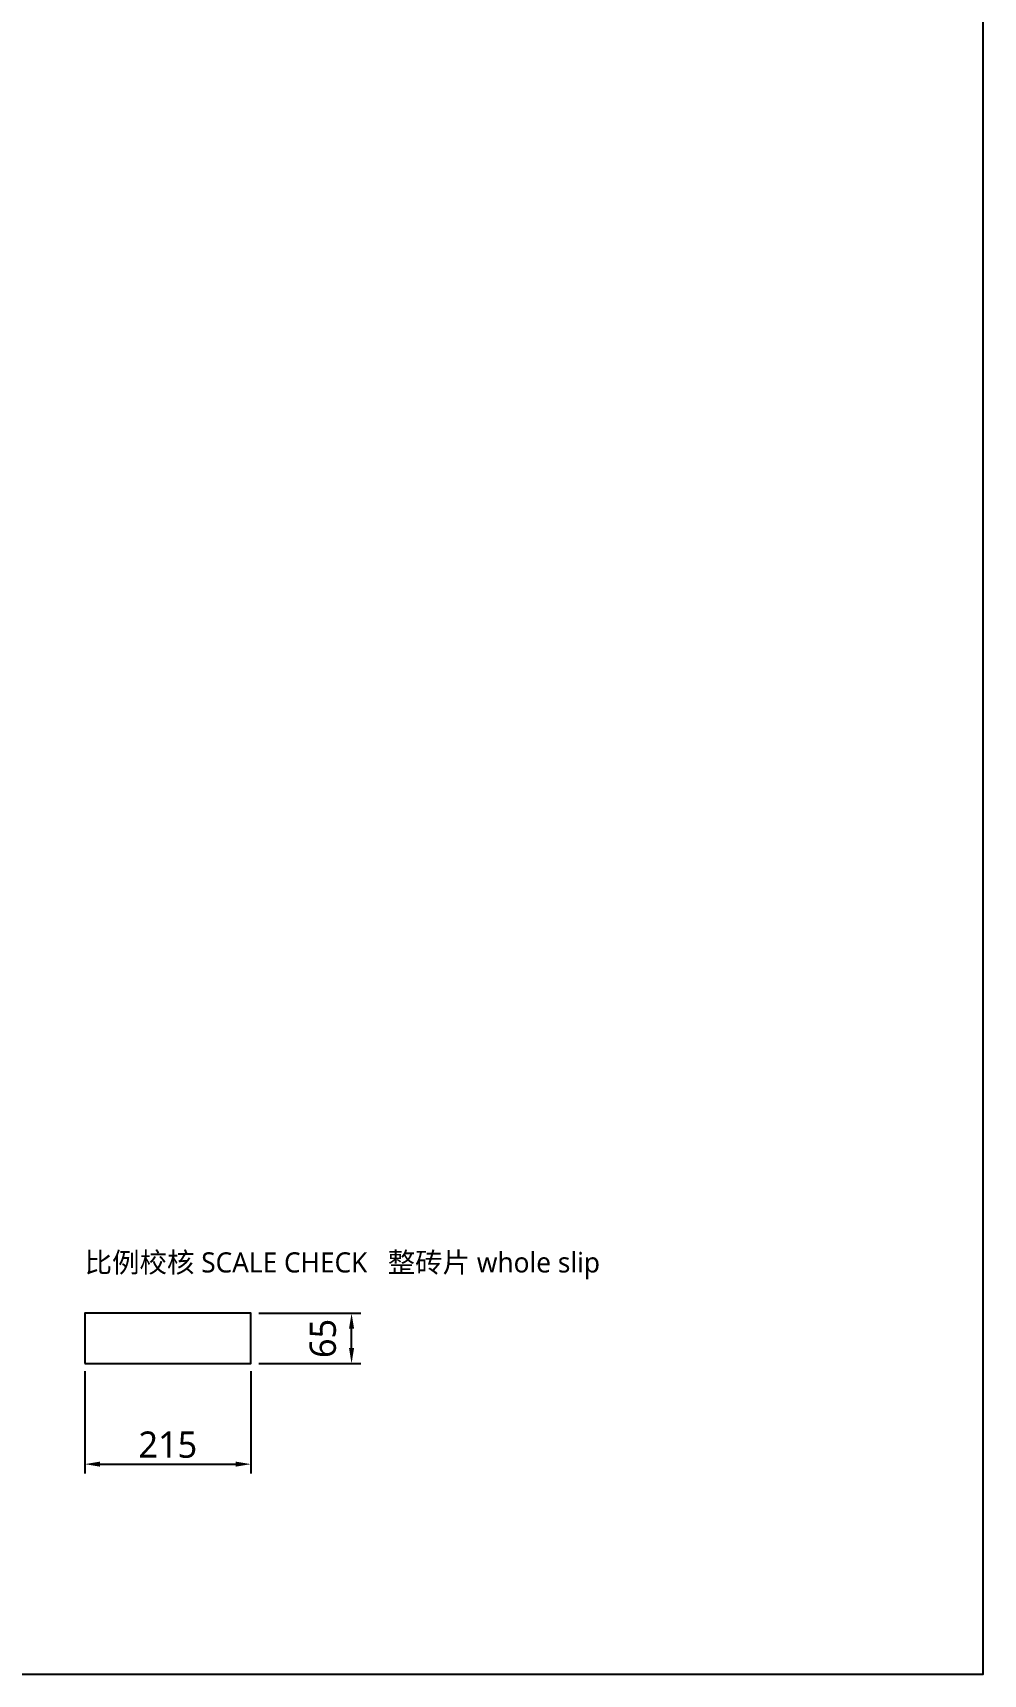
# Model space of a CAD drawing. Header units: millimetres. Extents: x -190 to 8130, y -7782 to 208.
# Drawn here: x 6901 to 8130, y -7782 to -5660 of the extents above; entities that cross this region are included whole.
import ezdxf
from ezdxf.enums import TextEntityAlignment as Align

# ---------------------------------------------------------------- set-up
doc = ezdxf.new("R2010")
doc.units = ezdxf.units.MM
doc.layers.add('BORDER', color=7, linetype='Continuous')
doc.layers.add('DIM', color=8, linetype='Continuous')
doc.styles.add('CN', font='msyh.ttc')
doc.dimstyles.new('MM', dxfattribs={"dimtxt": 34, "dimasz": 20, "dimexe": 12, "dimexo": 10, "dimgap": 8, "dimtad": 1, "dimdec": 1, "dimdsep": 46, "dimtxsty": 'CN', "dimcen": 2.5, "dimazin": 3, "dimtfac": 1, "dimtmove": 0, "dimatfit": 3})

msp = doc.modelspace()

# ---------------------------------------------------------------- linework, layer by layer
at = {"layer": 'BORDER'}
msp.add_lwpolyline([(-190, -7781.5), (8129.51, -7781.5), (8129.51, 207.69), (-190, 207.69)], close=True, dxfattribs=at)
at = {"layer": 'DIM'}
msp.add_lwpolyline([(6968, -7380), (7183, -7380), (7183, -7315), (6968, -7315)], close=True, dxfattribs=at)

# ---------------------------------------------------------------- texts
at = {"layer": 'DIM', "style": 'CN'}
msp.add_text('比例校核 SCALE CHECK   整砖片 whole slip', height=26, dxfattribs=at).set_placement((6968, -7270), align=Align.BOTTOM_LEFT)

# ---------------------------------------------------------------- dimensions: what is measured, and where the dimension line sits
at = {"layer": 'DIM'}
msp.add_linear_dim(base=(7313, -7380), p1=(7183, -7380), p2=(7183, -7315), angle=90, dimstyle='MM', dxfattribs=at).render()
msp.add_linear_dim(base=(6968, -7510), p1=(6968, -7380), p2=(7183, -7380), dimstyle='MM', dxfattribs=at).render()

doc.saveas('drawing.dxf')
